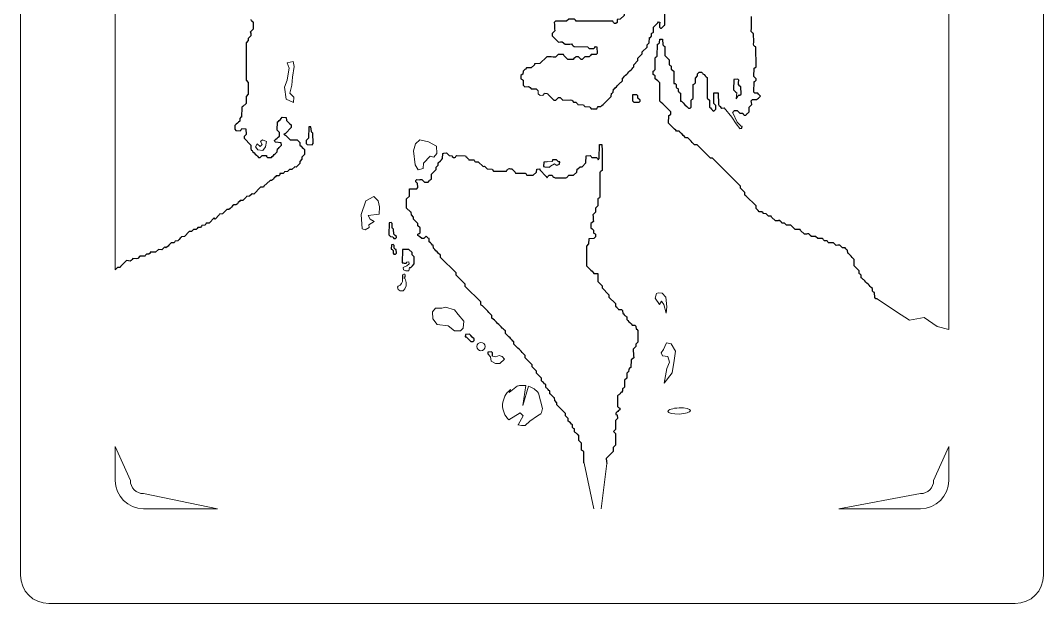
# Model space of a CAD drawing. Header units: inches. Extents: x 89 to 695, y 92 to 413.
# Drawn here: x 88.8 to 358.8, y 92.1 to 246 of the extents above; entities that cross this region are included whole.
import ezdxf

# ---------------------------------------------------------------- set-up
doc = ezdxf.new("R2010")
doc.units = ezdxf.units.IN
doc.header["$MEASUREMENT"] = 0
doc.layers.get('0').update_dxf_attribs({"linetype": 'CONTINUOUS'})

msp = doc.modelspace()

# ---------------------------------------------------------------- linework, layer by layer
at = {"color": 0, "linetype": 'Continuous', "lineweight": 0}
for p, q in [((358.81, 99.56), (358.81, 399.59)), ((88.81, 382.09), (88.81, 99.56)), ((113.81, 180.17), (113.81, 374.59)), ((333.81, 374.59), (333.81, 164.41)), ((160.74, 235.16), (159.18, 234.75)), ((161.04, 233.83), (160.74, 235.16)), ((159.18, 234.75), (159.69, 233.36)), ((159.56, 232.38), (159.22, 230.22)), ((159.69, 233.36), (159.56, 232.38)), ((160.57, 230.99), (161.04, 233.83)), ((159.22, 230.22), (158.49, 228.34)), ((160.42, 228.87), (160.57, 230.99)), ((158.49, 228.34), (158.96, 225.17)), ((159.86, 226.76), (160.42, 228.87)), ((225.46, 227.39), (224.87, 227.91)), ((225.41, 226.63), (225.46, 227.39)), ((277.86, 226.85), (277.73, 225.26)), ((158.96, 225.17), (160.87, 224.3)), ((160.95, 225.75), (159.86, 226.76)), ((160.87, 224.3), (160.95, 225.75)), ((225.98, 226.14), (225.41, 226.63)), ((226.71, 226.21), (225.98, 226.14)), ((277.73, 225.26), (278.34, 226.21)), ((239.67, 222.67), (239.88, 222.67)), ((274.52, 222.88), (276.57, 220.41)), ((276.78, 221.6), (277.99, 219.13)), ((276.57, 220.41), (277.65, 218.71)), ((277.65, 218.71), (278.63, 217.42)), ((190.77, 181.21), (189.82, 180.73)), ((190.59, 181.87), (190.82, 182.18)), ((191.4, 181.73), (190.77, 181.21)), ((190.82, 182.18), (191.33, 182.24)), ((191.33, 182.24), (191.4, 181.73)), ((189.6, 178.62), (189.64, 178.79)), ((189.64, 178.79), (189.79, 178.95)), ((189.79, 178.95), (189.98, 178.96)), ((189.82, 180.73), (189.93, 180.17)), ((189.93, 180.17), (190.49, 179.89)), ((189.98, 178.96), (190.22, 178.97)), ((190.22, 178.97), (190.32, 178.83)), ((190.32, 178.83), (190.32, 178.59)), ((190.49, 179.89), (191.27, 179.92)), ((191.27, 179.92), (191.51, 180.74)), ((188.53, 175.87), (188.32, 175.53)), ((188.32, 175.53), (188.5, 174.95)), ((189.01, 176.08), (188.53, 175.87)), ((189.38, 176.57), (189.01, 176.08)), ((189.61, 177.05), (189.38, 176.57)), ((189.63, 177.79), (189.61, 177.05)), ((190.22, 175.09), (190.59, 175.9)), ((190.4, 177.49), (190.23, 177.83)), ((190.56, 176.82), (190.4, 177.49)), ((190.59, 175.9), (190.56, 176.82)), ((188.5, 174.95), (189.06, 174.62)), ((189.06, 174.62), (189.82, 174.6)), ((189.82, 174.6), (190.22, 175.09)), ((256.66, 173.91), (256.33, 172.62)), ((257.1, 174.11), (256.66, 173.91)), ((258.16, 173.98), (257.1, 174.11)), ((259.16, 172.95), (258.16, 173.98)), ((259.42, 170.36), (259.16, 172.95)), ((256.33, 172.62), (257.46, 170.99)), ((257.46, 170.99), (258.03, 171.85)), ((258.03, 171.85), (258.62, 170.99)), ((258.62, 170.99), (259.22, 168.7)), ((259.22, 168.7), (259.42, 170.36)), ((314.89, 172.52), (314.89, 172.52)), ((314.89, 172.52), (320.04, 169.1)), ((320.04, 169.1), (323.48, 166.82)), ((323.48, 166.82), (327.27, 167.57)), ((327.27, 167.57), (330.77, 165.16)), ((330.77, 165.16), (333.81, 164.41)), ((258.48, 159.08), (258.86, 159.93)), ((258.86, 159.93), (259.27, 160.87)), ((259.27, 160.87), (260.57, 160.6)), ((260.57, 160.6), (261.71, 158.7)), ((257.9, 158.22), (258.48, 159.08)), ((258.28, 157.46), (257.9, 158.22)), ((259.62, 157.27), (258.28, 157.46)), ((260.09, 155.75), (259.62, 157.27)), ((261.71, 158.7), (261.33, 156.22)), ((258.67, 150.22), (259.43, 154.13)), ((259.43, 154.13), (260.09, 155.75)), ((261.33, 156.22), (260.83, 152.95)), ((260.83, 152.95), (258.67, 150.22)), ((220.02, 149.48), (217.78, 147.74)), ((218.1, 148.53), (217.78, 147.74)), ((221.36, 144.35), (222.19, 149.59)), ((221.36, 144.35), (222.93, 149.42)), ((225.53, 147.63), (226.6, 143.55)), ((220.69, 142.42), (217.7, 140.52)), ((221.47, 141.64), (220.12, 139.2)), ((220.69, 142.42), (221.47, 141.64)), ((223.25, 140.18), (225.26, 141.64)), ((225.26, 141.64), (226.18, 142.13)), ((221.99, 139.09), (223.25, 140.18)), ((113.81, 133.49), (113.81, 124.56)), ((113.81, 133.49), (117.81, 124.56)), ((333.81, 133.49), (329.81, 124.56)), ((333.81, 124.56), (333.81, 133.49)), ((237.57, 129.08), (240.13, 117.06)), ((243.54, 129.06), (242.1, 117.06)), ((121.31, 121.06), (140.8, 117.06)), ((304.81, 117.06), (326.31, 121.06)), ((88.81, 99.56), (88.81, 117.06)), ((121.31, 117.06), (140.8, 117.06)), ((326.31, 117.06), (304.81, 117.06))]:
    msp.add_line(p, q, dxfattribs=at)
at = {"lineweight": 0}
for p, q in [((151.28, 213.44), (150.85, 212.58)), ((152.04, 212.67), (151.28, 213.44)), ((152.7, 214.42), (152.2, 213.99)), ((152.2, 213.99), (152.61, 213.27)), ((153.78, 214.01), (152.7, 214.42)), ((153.45, 212.65), (153.78, 214.01)), ((193.06, 213.42), (192.52, 211.54)), ((194.17, 214.47), (193.06, 213.42)), ((196.47, 213.9), (194.17, 214.47)), ((198.64, 212.79), (196.47, 213.9)), ((150.85, 212.58), (151.42, 211.83)), ((151.42, 211.83), (152.78, 211.66)), ((152.61, 213.27), (152.04, 212.67)), ((152.78, 211.66), (153.45, 212.65)), ((192.52, 211.54), (192.97, 207.87)), ((197.9, 209.86), (198.72, 210.83)), ((198.72, 210.83), (198.64, 212.79)), ((195.08, 206.9), (195.22, 208.29)), ((195.22, 208.29), (196.96, 210.12)), ((196.96, 210.12), (197.9, 209.86)), ((227.84, 208.64), (229.12, 208.78)), ((228.69, 207.51), (229.79, 208.1)), ((229.79, 208.1), (230.18, 207.78)), ((192.97, 207.87), (193.8, 206.56)), ((193.8, 206.56), (195.08, 206.9)), ((178.69, 194.71), (179.96, 198.34)), ((179.96, 198.34), (182.04, 199.52)), ((182.04, 199.52), (183.22, 198.37)), ((183.22, 198.37), (183.59, 196.73)), ((178.95, 191), (178.69, 194.71)), ((183.45, 194.86), (180.6, 194.48)), ((180.6, 194.48), (181.11, 193.53)), ((183.59, 196.73), (183.45, 194.86)), ((182.12, 192.9), (180.71, 192.04)), ((180.71, 192.04), (180.86, 191.28)), ((181.11, 193.53), (182.12, 192.9)), ((179.8, 190.73), (178.95, 191)), ((180.86, 191.28), (179.8, 190.73)), ((200.97, 170.3), (200, 170.02)), ((203.35, 169.55), (200.97, 170.3)), ((198.35, 170.02), (197.53, 169.05)), ((197.53, 169.05), (197.63, 167.21)), ((200, 170.02), (198.35, 170.02)), ((204.35, 168.37), (203.35, 169.55)), ((205.78, 166.62), (204.35, 168.37)), ((197.63, 167.21), (198.82, 165.71)), ((198.82, 165.71), (201.66, 165.34)), ((201.66, 165.34), (203.38, 164.03)), ((204.94, 164.06), (205.63, 164.72)), ((205.63, 164.72), (205.78, 166.62)), ((203.38, 164.03), (204.94, 164.06)), ((212.88, 157.17), (213.05, 156.01)), ((214.3, 157.16), (213.39, 157.36)), ((215.14, 157.5), (214.3, 157.16)), ((215.96, 157.24), (215.14, 157.5)), ((216.58, 156.52), (215.96, 157.24)), ((213.05, 156.01), (214.19, 155.39)), ((214.19, 155.39), (215.33, 155.43)), ((215.33, 155.43), (216.58, 156.52))]:
    msp.add_line(p, q, dxfattribs=at)
at = {"linetype": 'Continuous', "lineweight": 0}
msp.add_line((96.31, 92.06), (351.31, 92.06), dxfattribs=at)
at = {"color": 0, "linetype": 'Continuous', "ltscale": 2, "flags": 128}
for points in [[(245.69, 251.99), (245.69, 251.42), (245.83, 251.14), (246.82, 250.15), (246.82, 249.58), (247.53, 248.87), (247.53, 248.31), (248.1, 247.74), (248.1, 247.31), (247.11, 246.32), (246.33, 246.25), (246.26, 245.47), (245.97, 245.19), (245.55, 245.19), (245.34, 245.47), (245.12, 245.76), (235.49, 245.76), (235.28, 246.04), (235.07, 246.32), (233.51, 246.32), (232.94, 245.76), (229.97, 245.76), (229.68, 245.47)], [(149.65, 246.18), (149.72, 245.83), (149.93, 245.76), (150.22, 245.47), (150.22, 243.63), (149.44, 242.85), (149.65, 242.64), (149.65, 241.93), (148.94, 241.22), (148.94, 240.66), (148.37, 240.09), (148.37, 230.17), (148.94, 229.61), (148.94, 226.49), (148.37, 225.92), (148.37, 224.08), (147.52, 223.23), (147.24, 223.09), (147.17, 220.47), (146.96, 220.4), (146.67, 220.12), (146.67, 219.41), (146.32, 219.13), (146.07, 218.84), (145.74, 218.56), (145.4, 218.28), (145.4, 217.28), (145.61, 216.93), (146.82, 216.86), (147.03, 217.14), (147.24, 217.43), (148.3, 217.35), (148.37, 215.87), (147.81, 215.3), (147.81, 214.88), (149.65, 213.03), (149.58, 212.54), (149.61, 212.15), (149.72, 211.69), (149.93, 211.62), (150.15, 211.33), (150.46, 211.05), (150.76, 210.7), (151.06, 210.45), (151.34, 210.11), (151.63, 209.78), (152.06, 209.78), (152.62, 210.34), (153.76, 210.34), (153.76, 210.06), (154.04, 209.78), (155.03, 209.78), (155.24, 210.06), (155.56, 210.34), (155.79, 210.63)], [(258.87, 244.76), (258.87, 247.88)], [(281.11, 221.82), (281.11, 223.09), (281.81, 223.8), (281.74, 224.3), (281.67, 224.79), (281.96, 225.07), (283.09, 225.07), (283.58, 225.5), (284.15, 226), (283.83, 226.24), (283.6, 226.51), (283.37, 226.77), (282.66, 226.77), (282.38, 227.06), (282.45, 229.82), (282.66, 229.89), (282.95, 230.17), (282.95, 230.6), (282.38, 231.17), (282.45, 233.36), (282.66, 233.43), (282.95, 233.72), (282.88, 239.03), (282.66, 239.1), (282.38, 239.38), (282.31, 239.74), (282.38, 240.23), (282.31, 242.57), (282.1, 242.64), (281.67, 243.06), (281.74, 244.06), (281.71, 245.19), (281.76, 247.03)], [(229.83, 243.21), (229.12, 242.5), (229.12, 241.93)], [(255.89, 242.92), (255.89, 244.2), (257.02, 245.33), (257.17, 245.61), (257.52, 245.54), (257.48, 244.87), (257.45, 244.2), (257.73, 243.91), (258.02, 243.91), (258.23, 244.2)], [(230.82, 240.23), (231.31, 240.3), (231.81, 240.37), (232.52, 239.67), (233.79, 239.67), (234.22, 239.81), (234.43, 239.52)], [(247.67, 230.03), (247.67, 230.74), (247.96, 230.95), (248.24, 231.27), (248.52, 231.5), (248.81, 231.83), (249.09, 232.06), (249.37, 232.39), (249.66, 232.63), (249.94, 232.96), (250.22, 233.2), (250.44, 233.46), (250.65, 233.72), (250.65, 234.28), (251.78, 235.42), (251.78, 235.98), (252.92, 237.12), (252.92, 237.68), (254.19, 238.96), (254.19, 239.52), (254.76, 240.09), (254.83, 241.44), (255.04, 241.51), (255.32, 241.79), (255.32, 242.5)], [(257.59, 224.65), (257.59, 229.47), (257.24, 229.75), (256.99, 230.03), (256.65, 230.32), (256.32, 230.6), (256.32, 231.31), (256.03, 231.52), (255.75, 231.73), (255.75, 232.58), (256.03, 232.79), (256.32, 233.01), (256.32, 236.12), (256.6, 236.34), (256.88, 236.55), (256.95, 239.74), (257.17, 239.81), (257.45, 240.09), (257.52, 241.01), (258.23, 241.01), (258.3, 239.52), (258.58, 239.31), (258.87, 239.1), (258.87, 236.69), (260, 235.56), (260, 234.28)], [(234.93, 239.1), (238.54, 239.03), (238.61, 238.82), (238.89, 238.53), (240.17, 238.53), (240.38, 238.82), (240.59, 239.1), (240.95, 239.03), (241.02, 237.26), (240.73, 236.97), (239.46, 236.97), (239.25, 236.69), (239, 236.48), (238.89, 236.41), (237.76, 236.41), (237.05, 235.7), (236.77, 235.7), (236.06, 236.41), (235.35, 236.41), (235.14, 236.12)], [(227.7, 236.41), (225.86, 234.57), (224.51, 234.49), (224.44, 234.28), (223.59, 233.43), (222.32, 233.43), (222.11, 233.15)], [(234.64, 235.7), (233.23, 235.7), (232.23, 236.69), (232.09, 236.97), (230.68, 236.97), (229.97, 236.27)], [(221.47, 232.58), (221.4, 231.8), (221.19, 231.73), (220.9, 231.45), (220.9, 230.6)], [(260.57, 233.86), (260.57, 233.15), (260.92, 232.87), (261.27, 232.58), (261.27, 229.32), (261.56, 229.32), (261.84, 229.04), (261.84, 228.33)], [(265.1, 222.81), (265.52, 222.81), (265.81, 223.09), (265.81, 224.93), (266.09, 225.15), (266.37, 225.36), (266.37, 229.04), (266.66, 229.25), (266.94, 229.47), (266.94, 230.74), (267.51, 231.31), (267.51, 231.87), (267.93, 232.3), (268.5, 232.3), (268.85, 232.09), (268.92, 231.87), (269.21, 231.66), (269.49, 231.34), (269.77, 231.11), (270.06, 230.88), (270.06, 225.5), (270.62, 224.93), (270.62, 223.09), (270.91, 222.88), (271.19, 222.56), (271.47, 222.33), (271.83, 222.03), (272.32, 222.52), (272.32, 223.52), (271.76, 224.08), (271.83, 226.85), (272.96, 226.85), (273.03, 223.8), (273.24, 223.45), (273.53, 223.3), (273.6, 223.09), (273.88, 222.81), (274.52, 222.88)], [(221.47, 230.17), (221.47, 228.9), (221.89, 228.47), (222.81, 228.55), (223.1, 228.47), (223.31, 228.26), (223.59, 227.91), (224.87, 227.91)], [(278.34, 226.21), (278.7, 226.21), (278.98, 226.49), (278.91, 228.55), (278.7, 228.62), (278.27, 229.04), (278.34, 229.61), (278.41, 230.17), (278.13, 230.46), (277.07, 230.39), (277, 227.62), (277.35, 227.34), (277.6, 227.06), (277.86, 226.85)], [(239.88, 222.67), (240.88, 222.67), (241.09, 222.95), (241.3, 223.23), (242.01, 223.23), (242.22, 223.52), (242.57, 223.8), (244.7, 225.92), (244.77, 226.7), (244.98, 226.77), (245.27, 227.06), (245.34, 227.84), (245.55, 227.91), (245.76, 228.19), (246.08, 228.47), (246.38, 228.83), (246.67, 229.08), (246.96, 229.41)], [(262.41, 227.91), (262.41, 227.2)], [(227.13, 226.77), (227.91, 226.7), (227.98, 226.49), (229.54, 224.93), (230.11, 224.93), (230.82, 225.64), (231.24, 225.64), (231.95, 224.93), (234, 225), (234.29, 224.93), (234.5, 224.72), (234.78, 224.37), (235.49, 224.37)], [(262.97, 226.77), (262.97, 224.65), (263.26, 224.65)], [(235.92, 223.8), (237.4, 223.73), (237.48, 223.52), (237.76, 223.23), (239.1, 223.16), (239.18, 222.95), (239.46, 222.67), (239.67, 222.67)], [(262.69, 216.72), (261.98, 216.72), (261.77, 217), (261.42, 217.28), (259.86, 218.84), (259.93, 220.9), (260.14, 220.97), (260.42, 221.25), (260.42, 221.82)], [(276.78, 221.6), (277.03, 221.92), (277.28, 222.24), (277.99, 222.24), (278.7, 221.53), (279.48, 221.46), (279.55, 221.25), (279.83, 220.97), (280.26, 220.97), (280.47, 221.25)], [(157.16, 215.44), (157.16, 216.43), (156.59, 217), (156.66, 219.2), (156.87, 219.27), (157.09, 219.55), (157.4, 219.83), (157.64, 220.12), (157.87, 220.4), (158.93, 220.33), (159, 219.55), (159.28, 219.34), (159.57, 219.02), (159.92, 218.72), (160.27, 218.42), (160.27, 217.71), (158.72, 216.15), (158.36, 215.94), (158.72, 215.73), (159.99, 214.45)], [(290.45, 192.49), (289.75, 192.49), (289.53, 192.78), (289.29, 192.99), (288.97, 193.27), (288.75, 193.06), (288.05, 193.06), (287.05, 194.05), (286.91, 194.34), (286.2, 194.34), (285.64, 194.9), (284.86, 194.97), (284.79, 195.19), (284.5, 195.47), (283.8, 195.47), (283.51, 195.82), (283.23, 196.07), (282.95, 196.32), (282.95, 197.03), (280.26, 199.72), (279.97, 199.86), (279.97, 200.57), (278.84, 201.7), (278.84, 202.27), (271.47, 209.63), (270.91, 209.63), (267.36, 213.18), (266.66, 213.18), (266.37, 213.53), (266.09, 213.78), (265.81, 214.11), (265.52, 214.35), (265.24, 214.69), (264.96, 215.02), (264.6, 214.95), (264.32, 215.02), (264.07, 215.3), (263.73, 215.58), (263.5, 215.87), (263.16, 216.15)], [(278.63, 217.42), (279.19, 217.5), (279.29, 217.96), (278.91, 218.06), (278.84, 218.28), (278.56, 218.49)], [(157.72, 213.03), (157.65, 213.67), (156.09, 213.81)], [(161.83, 214.45), (162.54, 213.74), (162.54, 213.03), (162.89, 212.75), (163.14, 212.47), (163.48, 212.18), (163.81, 211.9), (163.81, 210.63), (163.11, 209.92), (163.11, 209.35), (162.54, 208.78), (162.54, 208.22)], [(156.59, 211.33), (156.66, 212.11), (156.87, 212.18), (157.09, 212.47)], [(197.25, 204.11), (197.25, 205.38), (198.52, 206.66), (198.52, 207.23), (199.09, 207.79), (199.09, 208.36), (199.65, 208.93), (199.94, 209.21), (200.22, 209.49), (200.29, 210.84), (200.57, 210.98), (201.21, 211.05), (201.92, 210.34), (202.7, 210.27), (202.77, 210.06), (203.05, 209.78), (203.48, 209.78)], [(241.3, 209.21), (241.58, 209.49), (241.65, 213.25), (242.22, 213.25), (242.33, 211.58), (242.29, 209.78), (242.29, 206.38)], [(203.9, 210.34), (206.24, 210.27), (206.31, 210.06), (206.59, 209.85)], [(207.16, 209.21), (208.44, 209.21)], [(208.86, 208.64), (209.57, 208.64), (210.92, 207.44), (211.27, 207.51), (211.98, 206.8), (213.32, 206.73), (213.39, 206.52), (213.68, 206.23), (217.08, 206.23)], [(227.84, 208.64), (226.92, 208.57), (226.84, 207.38), (227.21, 207.3), (228.41, 207.23), (228.69, 207.51)], [(230.18, 207.78), (230.61, 207.86), (231.03, 208.01), (231.12, 208.62), (230.82, 208.64), (230.25, 209.21), (229.19, 209.14), (229.12, 208.78)], [(233.51, 205.1), (234.78, 205.1), (235.63, 205.95), (235.7, 206.73), (235.92, 206.8), (236.48, 207.37), (237.05, 207.37), (238.04, 208.36), (238.11, 210.27), (239.18, 210.34)], [(239.6, 209.78), (240.88, 209.78)], [(161.55, 207.23), (161.19, 207.3), (160.42, 206.66), (159.85, 206.66), (159.28, 206.09), (158.5, 206.02), (158.43, 205.81), (158.15, 205.53), (157.3, 205.53), (157.3, 205.24), (157.02, 204.96), (156.31, 204.96), (156.09, 204.68), (155.78, 204.39), (155.55, 204.11)], [(217.5, 206.8), (217.86, 206.87), (218.17, 206.84), (218.49, 206.8), (219.34, 205.95), (219.49, 205.67), (222.04, 205.67)], [(222.46, 205.1), (224.16, 205.1), (225.01, 205.95), (225.08, 206.73), (225.84, 206.82), (225.86, 206.52), (227.56, 204.82), (227.77, 204.46)], [(241.73, 205.95), (241.73, 199.29)], [(155.03, 203.68), (154.68, 203.76), (153.05, 202.27), (152.91, 201.98), (152.2, 201.98), (150.36, 200.14), (150, 200.21), (149.22, 199.58), (148.45, 199.51), (148.37, 199.29), (148.09, 199.08)], [(197.81, 185.84), (197.74, 186.62), (197.53, 186.69), (197.32, 186.97), (197, 187.25), (196.68, 187.54), (196.68, 188.39), (196.32, 188.46), (196.25, 188.67), (195.9, 189.02), (195.26, 188.39), (194.7, 188.39), (194.2, 188.81), (193.7, 189.24), (193.7, 189.52), (193.99, 189.73), (194.27, 189.94), (194.27, 191.22), (193.7, 191.79), (193.7, 192.35), (192.57, 193.49), (192.57, 194.05), (192, 194.62), (191.93, 195.4), (191.72, 195.47), (190.73, 196.46), (190.73, 198.87), (191.44, 199.58), (191.51, 201.49), (193.42, 201.56), (193.7, 201.84), (193.63, 203.05), (193.42, 203.12), (193.14, 203.4), (193.14, 203.68), (193.42, 203.97), (194.06, 203.9), (194.27, 203.97), (194.7, 203.97), (195.4, 203.26), (196.4, 203.26), (196.68, 203.61)], [(228.27, 205.1), (229.12, 205.1), (229.33, 204.82), (229.58, 204.61), (229.9, 204.46), (232.73, 204.46), (233.01, 204.53)], [(147.52, 198.44), (146.82, 198.44), (146.6, 198.16), (146.29, 197.88), (146.05, 197.59), (145.8, 197.38), (145.68, 197.31), (145.12, 197.31)], [(241.16, 198.87), (241.16, 197.03), (240.59, 196.46), (240.59, 195.33), (239.88, 194.62)], [(143.84, 196.04), (143.27, 196.04), (142.14, 194.9), (141.36, 194.83), (141.29, 194.62), (140.23, 193.56), (139.95, 193.84), (138.6, 192.49), (137.82, 192.42), (137.75, 192.21), (137.47, 191.93), (136.69, 191.86), (136.62, 191.64), (136.33, 191.36), (135.63, 191.36), (135.41, 191.08), (135.2, 190.79), (134.49, 190.79), (133.93, 190.23), (133.36, 190.23), (132.08, 188.95), (131.31, 188.88), (131.23, 188.67), (130.95, 188.46), (130.67, 188.14), (130.38, 187.82), (129.61, 187.75), (129.53, 187.54), (129.25, 187.25), (128.54, 187.25), (128.33, 186.97), (128.01, 186.69), (127.78, 186.4), (127.52, 186.19), (127.2, 185.91), (126.91, 186.19), (126.13, 185.41), (125.21, 185.48), (124.43, 184.84), (123.02, 184.84), (123.02, 184.56), (122.73, 184.28), (122.03, 184.28)], [(240.03, 192.92), (239.67, 192.64), (239.32, 192.35), (239.32, 191.22), (239.67, 190.94), (240.03, 190.65), (240.03, 189.94)], [(295.7, 189.52), (294.7, 190.51), (294.56, 190.79), (293.29, 190.79), (292.15, 191.93), (290.88, 191.93)], [(240.59, 189.52), (240.59, 188.81), (240.17, 188.39), (238.82, 188.32), (238.75, 186.97), (238.18, 186.4), (238.18, 181.16), (238.47, 180.95), (238.75, 180.63), (239.1, 180.33), (239.35, 180.04), (239.69, 179.75), (239.93, 179.46), (240.17, 179.18), (241.16, 179.18), (241.16, 177.05), (242.29, 175.92), (242.29, 175.35), (244.13, 173.51), (244.13, 172.95), (245.83, 171.25), (245.83, 170.54), (246.19, 170.25)], [(300.51, 188.39), (299.24, 188.39), (298.67, 188.95), (297.54, 188.95), (297.18, 189.17), (297.11, 189.38), (296.83, 189.66)], [(301.65, 187.82), (300.94, 187.82)], [(307.17, 184.56), (307.1, 185.34), (306.89, 185.41), (306.67, 185.69), (306.43, 185.91), (306.32, 185.98), (305.75, 185.98), (305.04, 186.69), (304.55, 186.62), (304.05, 186.54), (303.34, 187.25), (302.07, 187.25)], [(121.6, 183.71), (120.33, 183.71), (119.76, 183.14), (119.41, 183.07), (118.49, 183.14), (118.27, 182.86), (118.02, 182.65), (117.78, 182.44), (117.28, 182.51), (116.79, 182.58), (115.23, 181.02), (115.09, 180.74), (114.38, 180.74), (113.81, 180.17)], [(191.51, 180.74), (191.86, 180.74), (192.29, 181.23), (192.71, 181.73), (192.71, 183.57), (192.15, 184.14), (192.15, 184.7), (191.3, 185.55), (189.67, 185.48), (189.59, 182.01)], [(210.28, 170.96), (210.28, 171.67), (206.17, 175.78), (206.17, 176.35), (203.76, 178.75), (203.76, 179.32), (199.65, 183.43), (199.65, 183.99), (199.09, 184.56)], [(310.14, 179.18), (310.14, 179.89), (308.87, 181.16), (308.87, 182.86), (308.3, 183.43), (308.02, 183.71), (307.81, 183.99)], [(189.6, 178.62), (189.63, 177.79), (189.63, 177.79)], [(190.23, 177.83), (190.32, 178.59)], [(310.71, 178.05), (310.71, 178.75)], [(314.89, 172.52), (314.54, 172.52), (314.25, 172.8), (314.18, 174.15), (313.97, 174.22), (313.69, 174.5), (313.69, 175.21), (313.33, 175.5), (313.08, 175.78), (312.75, 176.06), (312.51, 176.35), (312.18, 176.63), (311.94, 176.91), (311.61, 177.2), (311.37, 177.48)], [(216.79, 163.31), (216.79, 164.02), (216.51, 164.23), (216.23, 164.55), (215.94, 164.78), (215.66, 165.11), (215.31, 165.42), (215.06, 165.71), (214.72, 166), (214.48, 166.29), (214.15, 166.57), (213.91, 166.85), (213.58, 167.14), (213.25, 167.42), (213.25, 168.13), (212.97, 168.34), (212.69, 168.66), (212.4, 168.89), (212.12, 169.26), (211.13, 170.25), (210.84, 170.54)], [(246.68, 169.69), (247.39, 169.69), (247.67, 169.4), (247.75, 168.63), (247.96, 168.55), (248.17, 168.27)], [(248.81, 167.7), (248.81, 167), (249.09, 166.78), (249.37, 166.46), (249.66, 166.23), (249.94, 165.91), (250.22, 165.58), (250.93, 165.58), (251.22, 165.3), (251.29, 164.52), (251.5, 164.45), (251.78, 164.16), (251.78, 161.05), (251.22, 160.48), (251.22, 159.91), (250.51, 159.21)], [(227.42, 149.15), (227.42, 149.86), (227.13, 150.07), (226.85, 150.39), (226.57, 150.62), (226.28, 150.85), (226.28, 151.56), (225.01, 152.83), (225.01, 153.4), (223.88, 154.53), (223.88, 155.1), (222.04, 156.94), (222.04, 157.51), (221.47, 158.07), (221.19, 158.36), (220.97, 158.64), (220.65, 158.92), (220.42, 159.21), (220.05, 159.49), (219.06, 160.48), (218.99, 161.26), (218.78, 161.33), (218.56, 161.61), (218.25, 161.9), (218.02, 162.18), (217.69, 162.46), (217.45, 162.75)], [(213.39, 157.36), (213.39, 158.21), (213.11, 158.5), (212.19, 158.43), (212.12, 157.93), (212.88, 157.17)], [(250.65, 156.94), (250.3, 156.66), (249.94, 156.37), (249.87, 154.32), (249.66, 154.25), (249.37, 153.96), (249.3, 153.18), (249.09, 153.11), (248.81, 152.83), (248.81, 151.56), (248.24, 150.99), (248.24, 149.15)], [(228.55, 147.45), (228.48, 148.23), (228.27, 148.3), (228.06, 148.58)], [(247.67, 148.72), (247.67, 148.16), (247.46, 147.8), (247.25, 147.73), (247.04, 147.45)], [(235.07, 137.39), (235, 138.17), (234.78, 138.24), (234.5, 138.52), (234.5, 139.23), (234.22, 139.44), (233.93, 139.76), (233.65, 139.99), (233.37, 140.22), (233.37, 140.93), (232.66, 141.64), (232.66, 142.21), (230.39, 144.47), (230.39, 145.04), (229.83, 145.61), (229.76, 146.39), (229.54, 146.46), (229.26, 146.81)], [(246.4, 146.88), (246.4, 144.05), (246.68, 143.84), (246.97, 143.62), (246.97, 143.2), (246.68, 142.99), (246.47, 142.74), (246.22, 142.54), (245.97, 142.35), (245.97, 141.92), (246.33, 141.85), (246.4, 140.93), (245.83, 140.37), (245.83, 137.96), (245.34, 137.46), (245.83, 136.97), (245.83, 133.85), (245.27, 133.28), (245.27, 132.15), (243.42, 130.31), (243.5, 129.53), (243.54, 129.06)], [(236.91, 132.57), (236.91, 134.42), (236.2, 135.12), (236.2, 136.54), (235.92, 136.54), (235.7, 136.82)], [(237.57, 129.08), (237.48, 129.17), (237.48, 132.15)]]:
    msp.add_lwpolyline(points, dxfattribs=at)
for points in [[(250.71, 224.41), (252.07, 224.37), (252.35, 224.65), (252.35, 224.93), (251.78, 225.5), (251.78, 226.07), (251.5, 226.35), (250.37, 226.35), (250.37, 224.79), (250.71, 224.41)], [(164.44, 213.22), (165.8, 213.18), (166.08, 213.46), (166.01, 216.22), (165.73, 216.36), (165.59, 216.65), (165.44, 217.92), (164.88, 217.92), (164.81, 214.88), (164.24, 214.31), (164.24, 213.46), (164.44, 213.22)], [(187.39, 188.43), (187.75, 188.39), (188.04, 188.67), (188.04, 188.95), (187.68, 189.24), (187.33, 189.52), (187.26, 190.87), (186.98, 191.01), (186.87, 191.25), (186.9, 191.64), (186.9, 192.35), (186.62, 192.64), (186.13, 192.56), (186.05, 189.38), (186.48, 188.95), (187.12, 188.88), (187.19, 188.67), (187.39, 188.43)], [(187.39, 184.32), (187.75, 184.28), (188.04, 184.56), (187.97, 185.48), (187.75, 185.55), (187.47, 185.84), (187.47, 186.54), (187.19, 186.83), (186.69, 186.76), (186.61, 185.56), (186.9, 185.55), (187.19, 185.27), (187.19, 184.56), (187.39, 184.32)], [(314.39, 172.66), (314.39, 172.66)], [(207.65, 161.23), (208.29, 161.19), (208.58, 161.47), (208.58, 161.9), (208.01, 162.39), (207.66, 162.78), (207.3, 163.17), (206.24, 163.1), (206.15, 162.49), (206.45, 162.46), (207.65, 161.23)]]:
    msp.add_lwpolyline(points, close=True, dxfattribs=at)
at = {"lineweight": 0}
msp.add_circle((210.35, 159.88), 1.1, dxfattribs=at)
at = {"color": 0, "linetype": 'Continuous', "lineweight": 0}
for centre, radius, start, end in [((221.36, 144.35), 5.3, 128.0055, 226.3163), ((221.36, 144.35), 5.3, 80.9746, 104.6743), ((221.36, 144.35), 5.3, 38.1888, 72.8535), ((221.36, 144.35), 5.3, 335.2261, 351.2595), ((221.36, 144.35), 5.3, 256.4124, 276.8123), ((121.31, 124.56), 7.5, 180, 270), ((121.31, 124.56), 3.5, 180, 270), ((326.31, 124.56), 7.5, 270, 0), ((326.31, 124.56), 3.5, 270, 360)]:
    msp.add_arc(centre, radius, start, end, dxfattribs=at)
at = {"linetype": 'Continuous', "lineweight": 0}
for centre, start, end in [((96.31, 99.56), 180, 270), ((351.31, 99.56), 270, 0)]:
    msp.add_arc(centre, 7.5, start, end, dxfattribs=at)
at = {"color": 0, "linetype": 'Continuous', "lineweight": 0}
msp.add_ellipse((262.64, 142.89), major_axis=(-2.98, -0.12), ratio=0.27074, dxfattribs=at)
at = {"color": 0, "linetype": 'Continuous'}
for points in [[(229.68, 245.47), (229.73, 244.72), (229.78, 243.96), (229.83, 243.21)], [(258.23, 244.2), (258.44, 244.39), (258.65, 244.58), (258.87, 244.76)], [(229.12, 241.93), (229.68, 241.37), (230.25, 240.8), (230.82, 240.23)], [(255.32, 242.5), (255.51, 242.64), (255.7, 242.78), (255.89, 242.92)], [(234.43, 239.52), (234.6, 239.38), (234.76, 239.24), (234.93, 239.1)], [(229.97, 236.27), (229.21, 236.31), (228.46, 236.36), (227.7, 236.41)], [(235.14, 236.12), (234.97, 235.98), (234.81, 235.84), (234.64, 235.7)], [(222.11, 233.15), (221.89, 232.96), (221.68, 232.77), (221.47, 232.58)], [(260, 234.28), (260.19, 234.14), (260.38, 234), (260.57, 233.86)], [(220.9, 230.6), (221.09, 230.46), (221.28, 230.32), (221.47, 230.17)], [(246.96, 229.41), (247.2, 229.62), (247.44, 229.83), (247.67, 230.03)], [(261.84, 228.33), (262.03, 228.19), (262.22, 228.05), (262.41, 227.91)], [(262.41, 227.2), (262.6, 227.06), (262.78, 226.92), (262.97, 226.77)], [(226.71, 226.21), (226.85, 226.4), (226.99, 226.59), (227.13, 226.77)], [(235.49, 224.37), (235.63, 224.18), (235.78, 223.99), (235.92, 223.8)], [(260.42, 221.82), (259.48, 222.76), (258.53, 223.71), (257.59, 224.65)], [(263.26, 224.65), (263.87, 224.04), (264.48, 223.42), (265.1, 222.81)], [(280.47, 221.25), (280.68, 221.44), (280.89, 221.63), (281.11, 221.82)], [(278.56, 218.49), (278.37, 218.7), (278.18, 218.91), (277.99, 219.13)], [(263.16, 216.15), (263.01, 216.34), (262.85, 216.53), (262.69, 216.72)], [(155.88, 214.31), (156.31, 214.69), (156.73, 215.06), (157.16, 215.44)], [(156.09, 213.81), (156.02, 213.98), (155.95, 214.14), (155.88, 214.31)], [(159.99, 214.45), (160.6, 214.45), (161.22, 214.45), (161.83, 214.45)], [(155.79, 210.63), (156.06, 210.86), (156.32, 211.1), (156.59, 211.33)], [(157.09, 212.47), (157.3, 212.66), (157.51, 212.85), (157.72, 213.03)], [(162.54, 208.22), (162.21, 207.89), (161.88, 207.56), (161.55, 207.23)], [(203.48, 209.78), (203.62, 209.96), (203.76, 210.15), (203.9, 210.34)], [(206.59, 209.85), (206.78, 209.63), (206.97, 209.42), (207.16, 209.21)], [(208.44, 209.21), (208.58, 209.02), (208.72, 208.83), (208.86, 208.64)], [(239.18, 210.34), (239.32, 210.15), (239.46, 209.96), (239.6, 209.78)], [(240.88, 209.78), (241.02, 209.59), (241.16, 209.4), (241.3, 209.21)], [(217.08, 206.23), (217.22, 206.42), (217.36, 206.61), (217.5, 206.8)], [(222.04, 205.67), (222.18, 205.48), (222.32, 205.29), (222.46, 205.1)], [(242.29, 206.38), (242.1, 206.23), (241.91, 206.09), (241.73, 205.95)], [(155.55, 204.11), (155.37, 203.97), (155.2, 203.83), (155.03, 203.68)], [(196.68, 203.61), (196.87, 203.78), (197.06, 203.94), (197.25, 204.11)], [(227.77, 204.46), (227.94, 204.68), (228.1, 204.89), (228.27, 205.1)], [(233.01, 204.53), (233.18, 204.72), (233.34, 204.91), (233.51, 205.1)], [(145.12, 197.31), (144.69, 196.89), (144.27, 196.46), (143.84, 196.04)], [(148.09, 199.08), (147.9, 198.87), (147.71, 198.66), (147.52, 198.44)], [(241.73, 199.29), (241.54, 199.15), (241.35, 199.01), (241.16, 198.87)], [(239.88, 194.62), (239.93, 194.05), (239.98, 193.49), (240.03, 192.92)], [(290.88, 191.93), (290.74, 192.12), (290.6, 192.31), (290.45, 192.49)], [(240.03, 189.94), (240.21, 189.8), (240.4, 189.66), (240.59, 189.52)], [(296.83, 189.66), (296.45, 189.61), (296.07, 189.57), (295.7, 189.52)], [(300.94, 187.82), (300.8, 188.01), (300.65, 188.2), (300.51, 188.39)], [(302.07, 187.25), (301.93, 187.44), (301.79, 187.63), (301.65, 187.82)], [(122.03, 184.28), (121.88, 184.09), (121.74, 183.9), (121.6, 183.71)], [(199.09, 184.56), (198.66, 184.99), (198.24, 185.41), (197.81, 185.84)], [(307.81, 183.99), (307.59, 184.18), (307.38, 184.37), (307.17, 184.56)], [(189.59, 182.01), (189.92, 181.97), (190.26, 181.92), (190.59, 181.87)], [(310.71, 178.75), (310.52, 178.9), (310.33, 179.04), (310.14, 179.18)], [(311.37, 177.48), (311.15, 177.67), (310.93, 177.86), (310.71, 178.05)], [(210.84, 170.54), (210.66, 170.68), (210.47, 170.82), (210.28, 170.96)], [(246.19, 170.25), (246.35, 170.07), (246.52, 169.88), (246.68, 169.69)], [(248.17, 168.27), (248.38, 168.08), (248.6, 167.89), (248.81, 167.7)], [(217.45, 162.75), (217.23, 162.94), (217.01, 163.12), (216.79, 163.31)], [(250.51, 159.21), (250.55, 158.45), (250.6, 157.69), (250.65, 156.94)], [(228.06, 148.58), (227.84, 148.77), (227.63, 148.96), (227.42, 149.15)], [(248.24, 149.15), (248.05, 149.01), (247.86, 148.86), (247.67, 148.72)], [(229.26, 146.81), (229.02, 147.02), (228.79, 147.24), (228.55, 147.45)], [(247.04, 147.45), (246.82, 147.26), (246.61, 147.07), (246.4, 146.88)], [(235.7, 136.82), (235.49, 137.01), (235.28, 137.2), (235.07, 137.39)], [(237.48, 132.15), (237.29, 132.29), (237.1, 132.43), (236.91, 132.57)]]:
    msp.add_open_spline(points, degree=3, dxfattribs=at)

doc.saveas('drawing.dxf')
